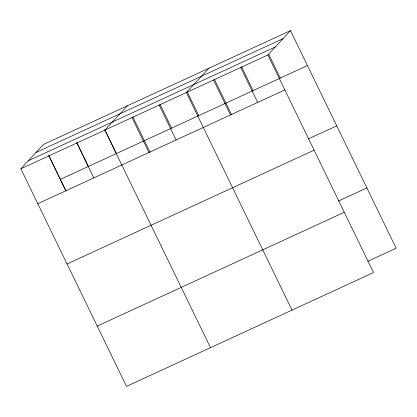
<?xml version="1.0" encoding="UTF-8"?>
<svg xmlns="http://www.w3.org/2000/svg" width="417" height="417" viewBox="0 0 417 417"><rect width="100%" height="100%" fill="white"/><g stroke="black" fill="none" stroke-linecap="round" stroke-linejoin="round"><path stroke-width="0.63" d="M290.503 30.639L267.886 54.987L373.533 272.562L126.497 386.361L20.85 168.786L43.467 144.438L290.503 30.639L396.15 248.214L367.794 261.277M127.456 105.746L104.844 130.094L210.491 347.669M208.98 68.195L186.368 92.543L292.015 310.112M36.003 152.476L283.039 38.672M28.314 160.753L275.35 46.954M20.85 168.786L267.886 54.987M60.413 179.346L307.454 65.547M37.801 203.694L284.837 89.895M308.366 138.887L336.722 125.825M67.069 263.971L314.105 150.172M338.526 200.994L366.882 187.931M97.229 326.078L344.265 212.279M268.694 54.21L280.276 78.062M241.521 66.73L253.103 90.583M240.713 67.507L257.664 102.41M214.348 79.246L231.56 114.691M213.54 80.022L230.492 114.93M187.17 91.766L198.758 115.618M159.998 104.281L171.58 128.139M159.19 105.058L176.141 139.966M132.825 116.802L150.037 152.247M132.017 117.578L148.968 152.481M104.829 129.697L116.411 153.55M76.827 142.598L88.414 166.451M76.843 142.995L93.794 177.897M48.831 155.494L66.042 190.939M48.846 155.89L65.797 190.798"/></g></svg>
